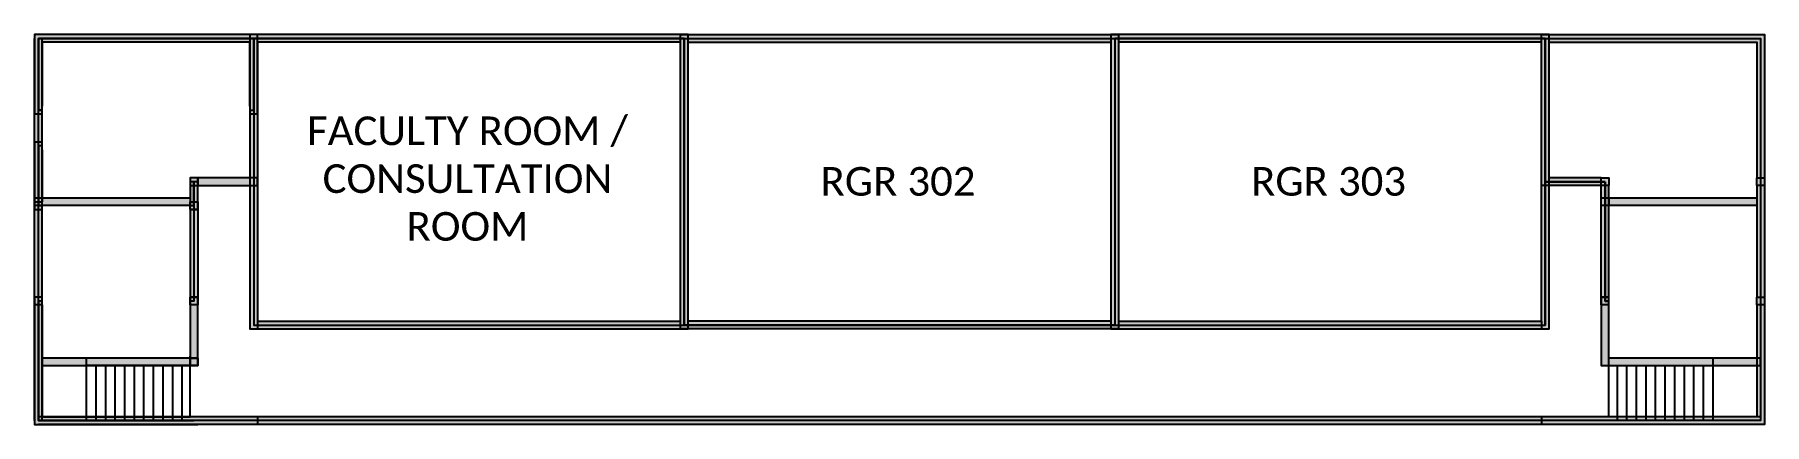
# Model space of a CAD drawing. Header units: millimetres. Extents: x 67889 to 104049, y 19252 to 27412.
import ezdxf

# ---------------------------------------------------------------- set-up
doc = ezdxf.new("R2010")
doc.units = ezdxf.units.MM
doc.layers.add('1 - G', color=7, linetype='Continuous')
doc.layers.add('hatches', color=7, linetype='Continuous')
doc.styles.get("Standard").update_dxf_attribs({"font": 'arial.ttf'})

msp = doc.modelspace()

# ---------------------------------------------------------------- hatches: boundary and pattern name
at = {"layer": 'hatches'}
h = msp.add_hatch(color=256, dxfattribs=at)
h.dxf.hatch_style = 1
h.paths.add_polyline_path([(81549, 27412), (72549, 27412), (72549, 27332), (81469, 27332), (81549, 27332)])
h.paths.add_polyline_path([(81469, 27332), (72549, 27332), (72549, 27252), (81389, 27252), (81389, 21412), (72549, 21412), (72549, 25752), (72469, 25752), (72469, 21332), (81469, 21332)])
h.paths.add_polyline_path([(72549, 27412), (72389, 27412), (72389, 27332), (72549, 27332)])
h.paths.add_polyline_path([(72389, 27412), (67889, 27412), (67889, 25752), (67969, 25752), (67969, 27332), (72389, 27332)])
h.paths.add_polyline_path([(72389, 27332), (68049, 27332), (68049, 27252), (72389, 27252)], flags=17)
h.paths.add_polyline_path([(72469, 27332), (72389, 27332), (72389, 25832), (72469, 25832)])
h.paths.add_polyline_path([(72549, 27332), (72469, 27332), (72469, 25832), (72469, 25752), (72549, 25752)], flags=17)
h.paths.add_polyline_path([(68049, 27332), (67969, 27332), (67969, 25832), (68049, 25832)], flags=17)
h.paths.add_polyline_path([(68049, 25832), (67969, 25832), (67969, 25752), (68049, 25752)], flags=17)
h.paths.add_polyline_path([(68049, 25752), (67969, 25752), (67969, 25162), (68049, 25162)])
h.paths.add_polyline_path([(67969, 25752), (67889, 25752), (67889, 25162), (67969, 25162)])
h.paths.add_polyline_path([(68049, 25162), (67969, 25162), (67969, 25082), (68049, 25082)])
h.paths.add_polyline_path([(67969, 25162), (67889, 25162), (67889, 23752), (67969, 23752)])
h.paths.add_polyline_path([(68049, 25082), (67969, 25082), (67969, 23832), (68049, 23832)])
h.paths.add_polyline_path([(71139, 23992), (68049, 23992), (68049, 23832), (71139, 23832), (71139, 23912)])
h.paths.add_polyline_path([(68049, 23832), (67969, 23832), (67969, 23752), (68049, 23752)])
h.paths.add_polyline_path([(68049, 23752), (67969, 23752), (67969, 21912), (68049, 21912)])
h.paths.add_polyline_path([(67969, 23752), (67889, 23752), (67889, 21912), (67969, 21912)])
h.paths.add_polyline_path([(71299, 24412), (71139, 24412), (71139, 24332), (71299, 24332)])
h.paths.add_polyline_path([(71299, 24332), (71219, 24332), (71219, 24252), (71299, 24252)])
h.paths.add_polyline_path([(71219, 24332), (71139, 24332), (71139, 24252), (71219, 24252)])
h.paths.add_polyline_path([(72389, 24412), (71299, 24412), (71299, 24252), (72389, 24252)])
h.paths.add_polyline_path([(71299, 24252), (71219, 24252), (71219, 23912), (71299, 23912)])
h.paths.add_polyline_path([(71219, 24252), (71139, 24252), (71139, 23912), (71219, 23912)])
h.paths.add_polyline_path([(71219, 23912), (71139, 23912), (71139, 23832), (71219, 23832)])
h.paths.add_polyline_path([(71299, 23912), (71219, 23912), (71219, 23832), (71219, 23752), (71299, 23752)])
h.paths.add_polyline_path([(71219, 23832), (71139, 23832), (71139, 23752), (71219, 23752)])
h.paths.add_polyline_path([(71299, 23752), (71219, 23752), (71219, 21912), (71299, 21912)])
h.paths.add_polyline_path([(71219, 23752), (71139, 23752), (71139, 21912), (71219, 21912)])
h.paths.add_polyline_path([(71219, 21912), (71139, 21912), (71139, 21832), (71219, 21832)], flags=17)
h.paths.add_polyline_path([(71299, 21912), (71219, 21912), (71219, 21832), (71139, 21832), (71139, 21752), (71299, 21752)])
h.paths.add_polyline_path([(71299, 21752), (71139, 21752), (71139, 20482), (71299, 20482)], flags=17)
h.paths.add_polyline_path([(68049, 21912), (67969, 21912), (67969, 21832), (68049, 21832)])
h.paths.add_polyline_path([(68049, 21832), (67969, 21832), (67969, 21752), (68049, 21752)])
h.paths.add_polyline_path([(67969, 21912), (67889, 21912), (67889, 21752), (67969, 21752), (67969, 21832)])
h.paths.add_polyline_path([(67969, 21752), (67889, 21752), (67889, 19252), (71299, 19252), (72549, 19252), (72549, 19332), (67969, 19332)])
h.paths.add_polyline_path([(68049, 21752), (67969, 21752), (67969, 19412), (68049, 19412)], flags=17)
h.paths.add_polyline_path([(68969, 20642), (68049, 20642), (68049, 20482), (68969, 20482)], flags=17)
h.paths.add_polyline_path([(71139, 20642), (68969, 20642), (68969, 20482), (71139, 20482)], flags=17)
h.paths.add_polyline_path([(68049, 19412), (67969, 19412), (67969, 19332), (68049, 19332)], flags=16)
h.paths.add_polyline_path([(68969, 19412), (68049, 19412), (68049, 19332), (68969, 19332)], flags=16)
h.paths.add_polyline_path([(69369, 19412), (69169, 19412), (69169, 19332), (69369, 19332)], flags=17)
h.paths.add_polyline_path([(69569, 19412), (69369, 19412), (69369, 19332), (69569, 19332)], flags=17)
h.paths.add_polyline_path([(69969, 19412), (69769, 19412), (69769, 19332), (69969, 19332)], flags=17)
h.paths.add_polyline_path([(69769, 19412), (69569, 19412), (69569, 19332), (69769, 19332)], flags=17)
h.paths.add_polyline_path([(68969, 19412), (68049, 19412), (67969, 19412), (67969, 19332), (68969, 19332)], flags=17)
h.paths.add_polyline_path([(69169, 19412), (68969, 19412), (68969, 19332), (69169, 19332)], flags=17)
h = msp.add_hatch(color=256, dxfattribs=at)
h.dxf.hatch_style = 1
h.paths.add_polyline_path([(81389, 21332), (72469, 21332), (72469, 27332), (81389, 27332), (81389, 27412), (72389, 27412), (72389, 21252), (81389, 21252)])
h = msp.add_hatch(color=256, dxfattribs=at)
h.dxf.hatch_style = 1
h.paths.add_polyline_path([(104049, 24412), (103969, 24412), (103969, 24332), (103969, 24252), (104049, 24252)])
h.paths.add_polyline_path([(103969, 24332), (103969, 24412), (103889, 24412), (103889, 24252), (103969, 24252)])
h.paths.add_polyline_path([(103969, 27332), (99549, 27332), (99549, 27252), (103889, 27252), (103889, 24412), (103969, 24412)], flags=17)
h.paths.add_polyline_path([(104049, 27412), (99549, 27412), (99549, 27332), (103969, 27332), (103969, 24412), (104049, 24412)])
h.paths.add_polyline_path([(100799, 23992), (100719, 23992), (100719, 23832), (100799, 23832)])
h.paths.add_polyline_path([(100719, 23992), (100639, 23992), (100639, 23832), (100719, 23832)])
h.paths.add_polyline_path([(100719, 24252), (100639, 24252), (100639, 23992), (100719, 23992)])
h.paths.add_polyline_path([(100799, 24412), (100639, 24412), (100639, 24332), (100719, 24332), (100719, 24252), (100799, 24252)])
h.paths.add_polyline_path([(100719, 24332), (100639, 24332), (100639, 24252), (100719, 24252)], flags=17)
h.paths.add_polyline_path([(100799, 24252), (100719, 24252), (100719, 23992), (100799, 23992)])
h.paths.add_polyline_path([(100639, 24332), (99549, 24332), (99549, 24252), (100639, 24252)])
h.paths.add_polyline_path([(100639, 24412), (99549, 24412), (99549, 24332), (100639, 24332)])
h.paths.add_polyline_path([(99549, 24332), (99469, 24332), (99469, 24252), (99549, 24252)], flags=17)
h.paths.add_polyline_path([(99549, 24412), (99549, 27252), (99549, 27332), (99469, 27332), (99469, 24332), (99549, 24332)], flags=17)
h.paths.add_polyline_path([(99469, 24332), (99469, 27332), (99389, 27332), (99389, 24252), (99469, 24252)], flags=16)
h.paths.add_polyline_path([(99469, 24252), (99389, 24252), (99389, 21412), (90549, 21412), (90549, 27252), (99389, 27252), (99389, 27332), (90469, 27332), (90469, 21332), (99469, 21332)], flags=17)
h.paths.add_polyline_path([(99549, 24252), (99469, 24252), (99469, 21332), (90469, 21332), (90469, 27332), (99389, 27332), (99389, 27412), (90389, 27412), (90389, 21252), (99549, 21252)])
h.paths.add_polyline_path([(99549, 27412), (99389, 27412), (99389, 27332), (99469, 27332), (99549, 27332)], flags=17)
h.paths.add_polyline_path([(90389, 27412), (81389, 27412), (81389, 27332), (90389, 27332)])
h.paths.add_polyline_path([(90389, 27332), (81469, 27332), (81469, 21332), (90389, 21332), (90389, 21412), (81549, 21412), (81549, 27252), (90389, 27252)])
h = msp.add_hatch(color=256, dxfattribs=at)
h.dxf.hatch_style = 1
h.paths.add_polyline_path([(68969, 19412), (68049, 19412), (68049, 19332), (68969, 19332)])
h.paths.add_polyline_path([(68049, 19412), (67969, 19412), (67969, 19332), (68049, 19332)])
h.paths.add_polyline_path([(70169, 19412), (69969, 19412), (69969, 19332), (70169, 19332)])
h.paths.add_polyline_path([(70369, 19412), (70169, 19412), (70169, 19332), (70369, 19332)])
h.paths.add_polyline_path([(70569, 19412), (70369, 19412), (70369, 19332), (70569, 19332)])
h.paths.add_polyline_path([(70769, 19412), (70569, 19412), (70569, 19332), (70769, 19332)])
h.paths.add_polyline_path([(70969, 19412), (70769, 19412), (70769, 19332), (70969, 19332)])
h.paths.add_polyline_path([(72549, 19412), (70969, 19412), (70969, 19332), (71219, 19332), (72549, 19332)])
h.paths.add_polyline_path([(99389, 19332), (72549, 19332), (72549, 19252), (99389, 19252)])
h.paths.add_polyline_path([(99389, 19412), (72549, 19412), (72549, 19332), (99389, 19332)])
h.paths.add_polyline_path([(100969, 19412), (100799, 19412), (99389, 19412), (99389, 19332), (100969, 19332)], flags=17)
h.paths.add_polyline_path([(104049, 21752), (103969, 21752), (103969, 19332), (100719, 19332), (99389, 19332), (99389, 19252), (103969, 19252), (104049, 19252)])
h.paths.add_polyline_path([(103969, 19412), (102969, 19412), (102969, 19332), (103969, 19332)], flags=17)
h.paths.add_polyline_path([(102969, 19412), (102769, 19412), (102769, 19332), (102969, 19332)], flags=17)
h.paths.add_polyline_path([(102569, 19412), (102369, 19412), (102369, 19332), (102569, 19332)], flags=17)
h.paths.add_polyline_path([(102369, 19412), (102169, 19412), (102169, 19332), (102369, 19332)], flags=17)
h.paths.add_polyline_path([(102169, 19412), (101969, 19412), (101969, 19332), (102169, 19332)], flags=17)
h.paths.add_polyline_path([(101969, 19412), (101769, 19412), (101769, 19332), (101969, 19332)], flags=17)
h.paths.add_polyline_path([(101569, 19412), (101369, 19412), (101369, 19332), (101569, 19332)], flags=17)
h.paths.add_polyline_path([(101369, 19412), (101169, 19412), (101169, 19332), (101369, 19332)], flags=17)
h.paths.add_polyline_path([(101169, 19412), (100969, 19412), (100969, 19332), (101169, 19332)], flags=17)
h.paths.add_polyline_path([(101769, 19412), (101569, 19412), (101569, 19332), (101769, 19332)], flags=17)
h.paths.add_polyline_path([(102769, 19412), (102569, 19412), (102569, 19332), (102769, 19332)], flags=17)
h.paths.add_polyline_path([(103969, 20482), (103889, 20482), (103889, 19412), (103969, 19412)], flags=17)
h.paths.add_polyline_path([(103969, 20642), (103889, 20642), (103889, 20482), (103969, 20482)], flags=17)
h.paths.add_polyline_path([(103969, 21752), (103889, 21752), (103889, 20642), (103969, 20642)], flags=17)
h.paths.add_polyline_path([(103889, 20642), (102969, 20642), (102969, 20482), (103889, 20482)], flags=17)
h.paths.add_polyline_path([(102969, 20642), (100799, 20642), (100799, 20482), (102969, 20482)], flags=17)
h.paths.add_polyline_path([(100799, 20642), (100799, 21752), (100639, 21752), (100639, 20482), (100799, 20482)], flags=17)
h.paths.add_polyline_path([(100799, 21832), (100719, 21832), (100719, 21912), (100639, 21912), (100639, 21752), (100799, 21752)])
h.paths.add_polyline_path([(100799, 21912), (100719, 21912), (100719, 21832), (100799, 21832)], flags=17)
h.paths.add_polyline_path([(100799, 23832), (100719, 23832), (100719, 21912), (100799, 21912)])
h.paths.add_polyline_path([(100719, 23832), (100639, 23832), (100639, 21912), (100719, 21912)])
h.paths.add_polyline_path([(104049, 21912), (103969, 21912), (103969, 21832), (103969, 21752), (104049, 21752)])
h.paths.add_polyline_path([(103969, 21912), (103889, 21912), (103889, 21752), (103969, 21752), (103969, 21832)])
h.paths.add_polyline_path([(103969, 24252), (103889, 24252), (103889, 21912), (103969, 21912)])
h.paths.add_polyline_path([(104049, 24252), (103969, 24252), (103969, 21912), (104049, 21912)])
h.paths.add_polyline_path([(103889, 23992), (100799, 23992), (100799, 23832), (103889, 23832)])
h = msp.add_hatch(color=256, dxfattribs=at)
h.dxf.hatch_style = 1
h.paths.add_polyline_path([(90389, 21332), (81469, 21332), (81389, 21332), (81389, 21252), (90389, 21252)])

# ---------------------------------------------------------------- linework, layer by layer
for points in [[(71299, 24412), (71139, 24412), (71139, 24252), (71299, 24252)], [(71299, 24332), (71139, 24332), (71139, 23912), (71299, 23912)], [(72549, 24412), (71299, 24412), (71299, 24252), (72549, 24252)], [(100639, 24412), (100799, 24412), (100799, 24252), (100639, 24252)], [(100639, 24412), (100799, 24412), (100799, 24252), (100639, 24252)], [(103889, 24412), (104049, 24412), (104049, 24252), (103889, 24252)], [(67889, 23992), (71139, 23992), (71139, 23832), (67889, 23832)], [(71139, 23912), (71299, 23912), (71299, 23752), (71139, 23752)], [(100639, 23992), (100799, 23992), (100799, 23832), (100639, 23832)], [(100639, 23992), (103889, 23992), (103889, 23832), (100639, 23832)], [(71299, 21912), (71139, 21912), (71139, 20482), (71299, 20482)], [(71139, 21912), (71299, 21912), (71299, 21752), (71139, 21752)], [(100799, 21912), (100639, 21912), (100639, 20482), (100799, 20482)], [(103889, 21912), (104049, 21912), (104049, 21752), (103889, 21752)], [(71299, 20642), (68049, 20642), (68049, 20482), (71299, 20482)], [(71139, 20642), (71299, 20642), (71299, 20482), (71139, 20482)]]:
    msp.add_lwpolyline(points, close=True)
for points in [[(68049, 23832), (67889, 23832), (67889, 23992), (68049, 23992)], [(71139, 23992), (71139, 23832)], [(72549, 21412), (72549, 21252)], [(99389, 21412), (99389, 21252)], [(100719, 20482), (103969, 20482), (103969, 20642), (100799, 20642)], [(72549, 19412), (72549, 19252)], [(99389, 19412), (99389, 19252)]]:
    msp.add_lwpolyline(points)
at = {"layer": '1 - G'}
for p, q in [((67889, 19332), (67889, 27332)), ((67969, 27332), (103969, 27332)), ((67969, 19332), (67969, 27332)), ((68049, 19332), (68049, 27332)), ((72469, 27332), (72469, 21332)), ((81469, 27332), (81469, 21332)), ((90469, 27332), (90469, 21332)), ((99469, 27332), (99469, 21332)), ((103969, 27332), (103969, 19332)), ((68049, 25832), (67969, 25832)), ((72389, 25832), (72469, 25832)), ((68049, 25082), (67969, 25082)), ((71219, 24332), (71219, 23832)), ((99469, 24332), (100719, 24332)), ((100719, 24332), (100719, 21832)), ((67969, 23832), (68049, 23832)), ((71139, 23832), (71219, 23832)), ((71219, 23832), (71219, 21832)), ((68049, 21832), (67969, 21832)), ((71219, 21832), (71139, 21832)), ((100719, 21832), (100799, 21832)), ((72469, 21332), (99469, 21332)), ((68969, 20642), (68969, 19332)), ((102969, 20642), (102969, 19332)), ((71219, 20482), (68969, 20482)), ((69169, 20482), (69169, 19332)), ((69369, 20482), (69369, 19332)), ((69569, 20482), (69569, 19332)), ((69769, 20482), (69769, 19332)), ((69969, 20482), (69969, 19332)), ((70169, 20482), (70169, 19332)), ((70369, 20482), (70369, 19332)), ((70569, 20482), (70569, 19332)), ((70769, 20482), (70769, 19332)), ((70969, 20482), (70969, 19332)), ((100719, 20482), (102969, 20482)), ((100969, 20482), (100969, 19332)), ((101169, 20482), (101169, 19332)), ((101369, 20482), (101369, 19332)), ((101569, 20482), (101569, 19332)), ((101769, 20482), (101769, 19332)), ((101969, 20482), (101969, 19332)), ((102169, 20482), (102169, 19332)), ((102369, 20482), (102369, 19332)), ((102569, 20482), (102569, 19332)), ((102769, 20482), (102769, 19332)), ((103969, 19412), (67969, 19412)), ((103969, 19332), (67969, 19332)), ((103969, 19252), (67969, 19252))]:
    msp.add_line(p, q, dxfattribs=at)
for points in [[(72389, 25752), (72549, 25752), (72549, 27412), (67889, 27412), (67889, 25752), (68049, 25752)], [(72389, 25832), (72469, 25832), (72469, 27332), (67969, 27332), (67969, 25832), (68049, 25832)], [(72389, 25912), (72389, 25912), (72389, 27252), (68049, 27252), (68049, 25912)], [(72469, 27332), (72469, 21332)], [(81469, 21332), (81469, 27332)], [(90469, 27332), (90469, 21332)], [(100799, 24252), (99389, 24252), (99389, 27412), (104049, 27412), (104049, 24252), (103889, 24252)], [(100719, 24332), (99469, 24332), (99469, 27332), (103969, 27332), (103969, 24332)], [(100639, 24412), (99549, 24412), (99549, 27252), (103889, 27252), (103889, 24412)], [(68049, 25162), (67889, 25162), (67889, 23752), (68049, 23752)], [(68049, 25082), (67969, 25082), (67969, 23832), (68049, 23832)], [(68049, 25002), (68049, 23912)], [(71139, 23832), (71219, 23832), (71219, 24332)], [(71139, 23752), (71299, 23752), (71299, 24332)], [(100799, 21752), (100639, 21752), (100639, 24412)], [(100799, 21832), (100719, 21832), (100719, 24332)], [(100799, 21912), (100799, 24252)], [(103889, 24412), (104049, 24412), (104049, 21752), (103889, 21752)], [(103889, 24252), (103889, 21912)], [(103969, 24332), (103969, 21832)], [(68049, 21752), (67889, 21752), (67889, 23912), (68049, 23912)], [(71139, 23912), (71299, 23912), (71299, 21752), (71139, 21752)], [(68049, 21832), (67969, 21832), (67969, 23832), (68049, 23832)], [(68049, 21912), (68049, 23752)], [(71139, 23832), (71219, 23832), (71219, 21832), (71139, 21832)], [(71139, 23752), (71139, 21912)], [(68049, 21912), (67889, 21912), (67889, 19252), (71299, 19252)], [(68049, 21832), (67969, 21832), (67969, 19332), (71219, 19332)], [(68049, 21752), (68049, 19412), (71139, 19412), (71139, 20682)], [(71299, 21912), (71139, 21912)], [(71219, 21832), (71139, 21832)], [(100639, 21912), (100799, 21912)], [(103889, 21912), (104049, 21912), (104049, 19252), (100639, 19252)], [(100719, 21832), (100799, 21832)], [(103969, 21832), (103969, 19332), (100719, 19332)], [(103889, 21752), (103889, 19412), (100799, 19412), (100799, 20682)]]:
    msp.add_lwpolyline(points, dxfattribs=at)
for points in [[(81549, 27412), (72389, 27412), (72389, 21252), (81549, 21252)], [(81469, 27332), (72469, 27332), (72469, 21332), (81469, 21332)], [(81389, 27252), (72549, 27252), (72549, 21412), (81389, 21412)], [(81389, 27412), (90549, 27412), (90549, 21252), (81389, 21252)], [(81469, 27332), (90469, 27332), (90469, 21332), (81469, 21332)], [(81549, 27252), (90389, 27252), (90389, 21412), (81549, 21412)], [(99549, 27412), (90389, 27412), (90389, 21252), (99549, 21252)], [(99469, 27332), (90469, 27332), (90469, 21332), (99469, 21332)], [(99389, 27252), (90549, 27252), (90549, 21412), (99389, 21412)]]:
    msp.add_lwpolyline(points, close=True, dxfattribs=at)

# ---------------------------------------------------------------- texts
at = {"layer": 'hatches', "char_height": 600, "attachment_point": 1}
for s, insert in [('\\pxqc;{\\fCalibri|b0|i0|c0|p34;FACULTY ROOM / CONSULTATION ROOM}', (72848, 25697)), ('\\pxqc;{\\fCalibri|b0|i0|c0|p34;RGR 302}', (81848, 24639)), ('\\pxqc;{\\fCalibri|b0|i0|c0|p34;RGR 303}', (90848, 24639))]:
    msp.add_mtext_dynamic_manual_height_columns(s, width=8180.5, gutter_width=12.5, heights=[0], dxfattribs=dict(at, insert=insert))

doc.saveas('drawing.dxf')
